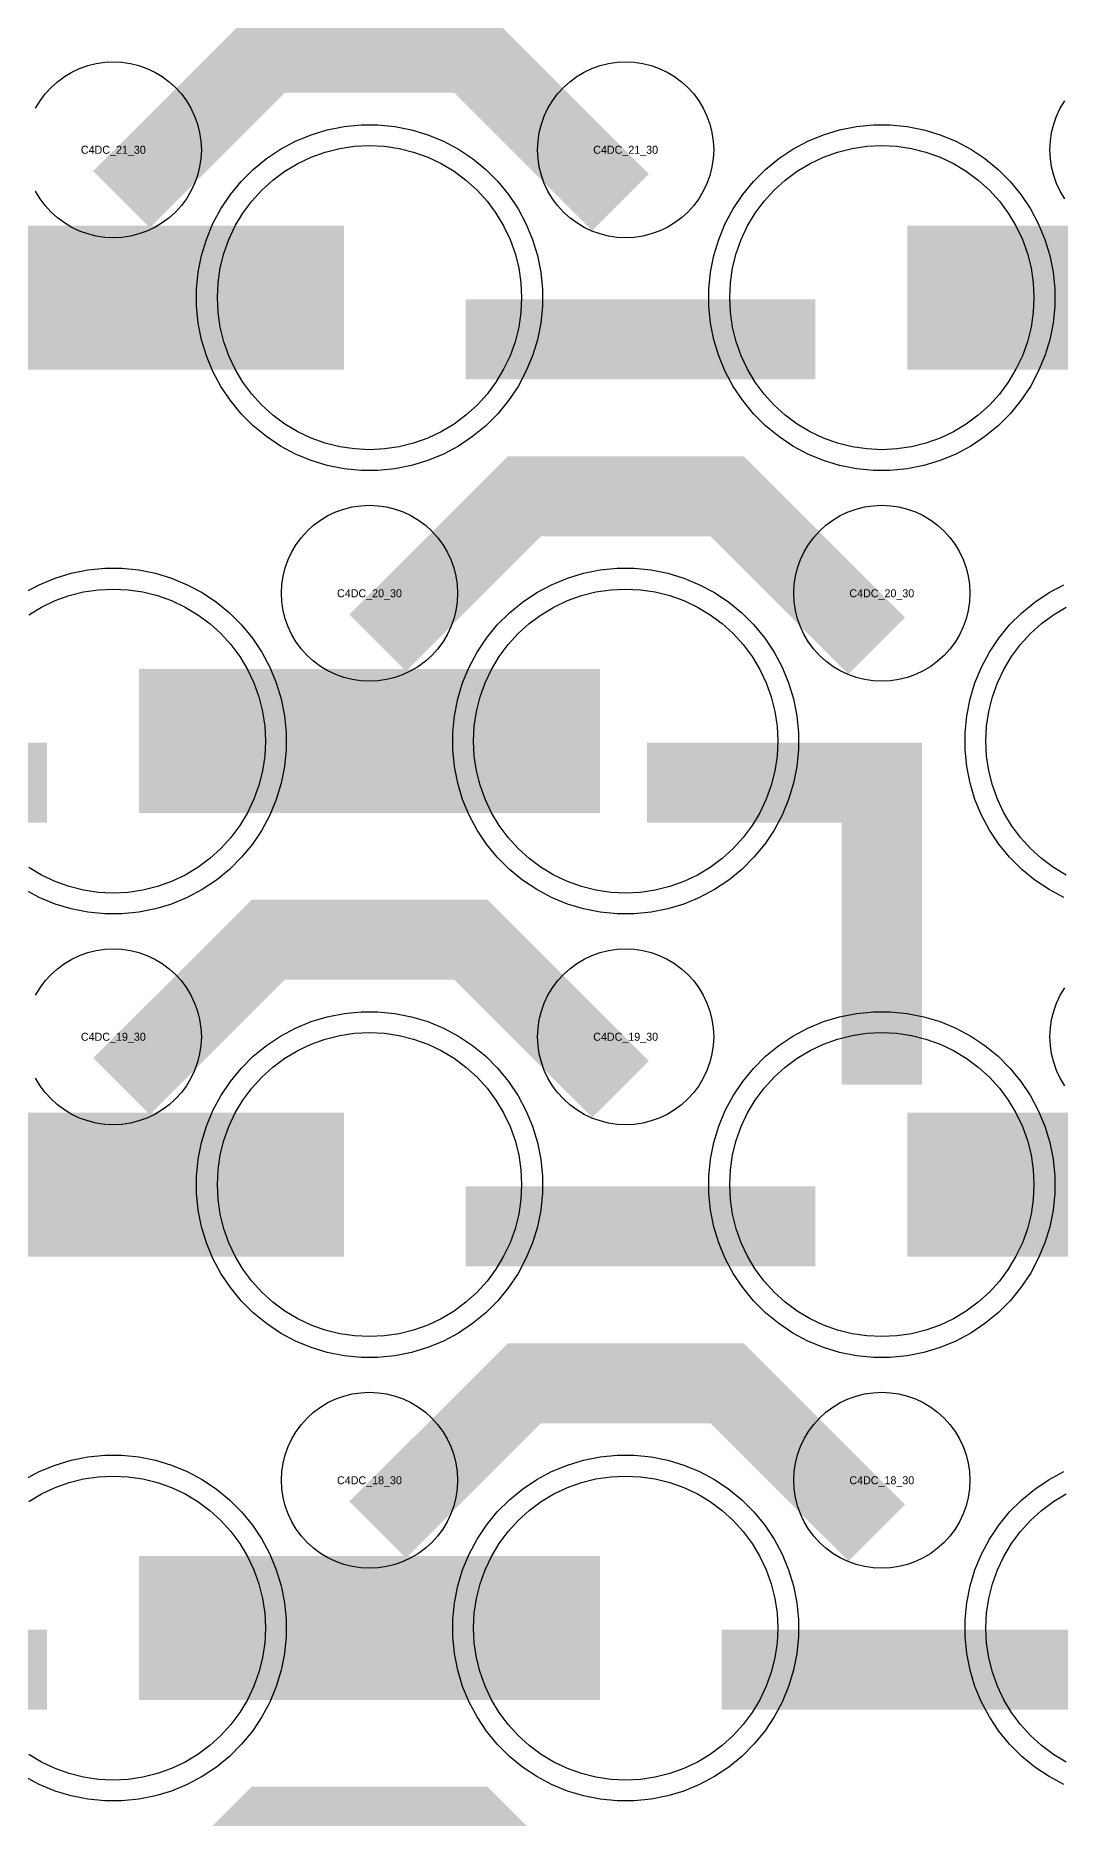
# Model space of a CAD drawing. Extents: x -11880 to 11880, y -14992 to 14992.
# Drawn here: x -2424 to -2104, y -12405 to -11848 of the extents above; entities that cross this region are included whole.
import ezdxf
from ezdxf.enums import TextEntityAlignment as Align

# ---------------------------------------------------------------- set-up
doc = ezdxf.new("R2010")
doc.units = 0
doc.header["$MEASUREMENT"] = 0
for name, color, linetype in [('GDS_775_DT_237', 138, 'CONTINUOUS'), ('RDL1_FS', 34, 'CONTINUOUS'), ('RDL_BS', 160, 'CONTINUOUS')]:
    doc.layers.add(name, color=color, linetype=linetype)

msp = doc.modelspace()

# ---------------------------------------------------------------- linework, layer by layer
at = {"layer": 'RDL1_FS'}
for points in [[(-2320, -11977.229), (-2324.657, -11977), (-2329.268, -11976.316), (-2333.791, -11975.184), (-2338.181, -11973.612), (-2342.395, -11971.62), (-2346.395, -11969.222), (-2350.14, -11966.444), (-2353.594, -11963.314), (-2356.724, -11959.86), (-2359.502, -11956.115), (-2361.9, -11952.115), (-2363.892, -11947.901), (-2365.464, -11943.511), (-2366.596, -11938.988), (-2367.28, -11934.377), (-2367.509, -11929.72), (-2367.28, -11925.063), (-2366.596, -11920.452), (-2365.464, -11915.929), (-2363.892, -11911.539), (-2361.9, -11907.325), (-2359.502, -11903.325), (-2356.724, -11899.58), (-2353.594, -11896.126), (-2350.14, -11892.996), (-2346.395, -11890.218), (-2342.395, -11887.82), (-2338.181, -11885.828), (-2333.791, -11884.256), (-2329.268, -11883.124), (-2324.657, -11882.44), (-2320, -11882.211), (-2315.343, -11882.44), (-2310.732, -11883.124), (-2306.209, -11884.256), (-2301.819, -11885.828), (-2297.605, -11887.82), (-2293.605, -11890.218), (-2289.86, -11892.996), (-2286.406, -11896.126), (-2283.276, -11899.58), (-2280.498, -11903.325), (-2278.1, -11907.325), (-2276.108, -11911.539), (-2274.536, -11915.929), (-2273.404, -11920.452), (-2272.72, -11925.063), (-2272.491, -11929.72), (-2272.72, -11934.377), (-2273.404, -11938.988), (-2274.536, -11943.511), (-2276.108, -11947.901), (-2278.1, -11952.115), (-2280.498, -11956.115), (-2283.276, -11959.86), (-2286.406, -11963.314), (-2289.86, -11966.444), (-2293.605, -11969.222), (-2297.605, -11971.62), (-2301.819, -11973.612), (-2306.209, -11975.184), (-2310.732, -11976.316), (-2315.343, -11977)], [(-2160, -11977.229), (-2164.657, -11977), (-2169.268, -11976.316), (-2173.791, -11975.184), (-2178.181, -11973.612), (-2182.395, -11971.62), (-2186.395, -11969.222), (-2190.14, -11966.444), (-2193.594, -11963.314), (-2196.724, -11959.86), (-2199.502, -11956.115), (-2201.9, -11952.115), (-2203.892, -11947.901), (-2205.464, -11943.511), (-2206.596, -11938.988), (-2207.28, -11934.377), (-2207.509, -11929.72), (-2207.28, -11925.063), (-2206.596, -11920.452), (-2205.464, -11915.929), (-2203.892, -11911.539), (-2201.9, -11907.325), (-2199.502, -11903.325), (-2196.724, -11899.58), (-2193.594, -11896.126), (-2190.14, -11892.996), (-2186.395, -11890.218), (-2182.395, -11887.82), (-2178.181, -11885.828), (-2173.791, -11884.256), (-2169.268, -11883.124), (-2164.657, -11882.44), (-2160, -11882.211), (-2155.343, -11882.44), (-2150.732, -11883.124), (-2146.209, -11884.256), (-2141.819, -11885.828), (-2137.605, -11887.82), (-2133.605, -11890.218), (-2129.86, -11892.996), (-2126.406, -11896.126), (-2123.276, -11899.58), (-2120.498, -11903.325), (-2118.1, -11907.325), (-2116.108, -11911.539), (-2114.536, -11915.929), (-2113.404, -11920.452), (-2112.72, -11925.063), (-2112.491, -11929.72), (-2112.72, -11934.377), (-2113.404, -11938.988), (-2114.536, -11943.511), (-2116.108, -11947.901), (-2118.1, -11952.115), (-2120.498, -11956.115), (-2123.276, -11959.86), (-2126.406, -11963.314), (-2129.86, -11966.444), (-2133.605, -11969.222), (-2137.605, -11971.62), (-2141.819, -11973.612), (-2146.209, -11975.184), (-2150.732, -11976.316), (-2155.343, -11977)], [(-2240, -12392.919), (-2244.657, -12392.69), (-2249.268, -12392.006), (-2253.791, -12390.874), (-2258.181, -12389.302), (-2262.395, -12387.31), (-2266.395, -12384.912), (-2270.14, -12382.134), (-2273.594, -12379.004), (-2276.724, -12375.55), (-2279.502, -12371.805), (-2281.9, -12367.805), (-2283.892, -12363.591), (-2285.464, -12359.201), (-2286.596, -12354.678), (-2287.28, -12350.067), (-2287.509, -12345.41), (-2287.28, -12340.753), (-2286.596, -12336.142), (-2285.464, -12331.619), (-2283.892, -12327.229), (-2281.9, -12323.015), (-2279.502, -12319.015), (-2276.724, -12315.27), (-2273.594, -12311.816), (-2270.14, -12308.686), (-2266.395, -12305.908), (-2262.395, -12303.51), (-2258.181, -12301.518), (-2253.791, -12299.946), (-2249.268, -12298.814), (-2244.657, -12298.13), (-2240, -12297.901), (-2235.343, -12298.13), (-2230.732, -12298.814), (-2226.209, -12299.946), (-2221.819, -12301.518), (-2217.605, -12303.51), (-2213.605, -12305.908), (-2209.86, -12308.686), (-2206.406, -12311.816), (-2203.276, -12315.27), (-2200.498, -12319.015), (-2198.1, -12323.015), (-2196.108, -12327.229), (-2194.536, -12331.619), (-2193.404, -12336.142), (-2192.72, -12340.753), (-2192.491, -12345.41), (-2192.72, -12350.067), (-2193.404, -12354.678), (-2194.536, -12359.201), (-2196.108, -12363.591), (-2198.1, -12367.805), (-2200.498, -12371.805), (-2203.276, -12375.55), (-2206.406, -12379.004), (-2209.86, -12382.134), (-2213.605, -12384.912), (-2217.605, -12387.31), (-2221.819, -12389.302), (-2226.209, -12390.874), (-2230.732, -12392.006), (-2235.343, -12392.69)]]:
    msp.add_lwpolyline(points, close=True, dxfattribs=at)
for points in [[(-2471.998, -11929.72, 45, 45, 0), (-2399.998, -11929.72, 45, 45, 0)], [(-2399.998, -11929.72, 45, 45, 0), (-2327.998, -11929.72, 45, 45, 0)], [(-2151.998, -11929.72, 45, 45, 0), (-2079.998, -11929.72, 45, 45, 0)], [(-2391.998, -12345.41, 45, 45, 0), (-2319.998, -12345.41, 45, 45, 0)], [(-2319.998, -12345.41, 45, 45, 0), (-2247.998, -12345.41, 45, 45, 0)]]:
    msp.add_lwpolyline(points, format="xyseb", dxfattribs=at)
at = {"layer": 'RDL1_FS', "color": 240, "true_color": 0xed1f24}
msp.add_lwpolyline([(-2426.395, -12028.783), (-2422.395, -12026.385), (-2418.181, -12024.393), (-2413.791, -12022.821), (-2409.268, -12021.689), (-2404.657, -12021.005), (-2400, -12020.776), (-2395.343, -12021.005), (-2390.732, -12021.689), (-2386.209, -12022.821), (-2381.819, -12024.393), (-2377.605, -12026.385), (-2373.605, -12028.783), (-2369.86, -12031.561), (-2366.406, -12034.691), (-2363.276, -12038.145), (-2360.498, -12041.89), (-2358.1, -12045.89), (-2356.108, -12050.104), (-2354.536, -12054.494), (-2353.404, -12059.017), (-2352.72, -12063.628), (-2352.491, -12068.285), (-2352.72, -12072.942), (-2353.404, -12077.553), (-2354.536, -12082.076), (-2356.108, -12086.466), (-2358.1, -12090.68), (-2360.498, -12094.68), (-2363.276, -12098.425), (-2366.406, -12101.879), (-2369.86, -12105.009), (-2373.605, -12107.787), (-2377.605, -12110.185), (-2381.819, -12112.177), (-2386.209, -12113.749), (-2390.732, -12114.881), (-2395.343, -12115.565), (-2400, -12115.794), (-2404.657, -12115.565), (-2409.268, -12114.881), (-2413.791, -12113.749), (-2418.181, -12112.177), (-2422.395, -12110.185), (-2426.395, -12107.787)], dxfattribs=at)
for points in [[(-2240, -12115.794), (-2244.657, -12115.565), (-2249.268, -12114.881), (-2253.791, -12113.749), (-2258.181, -12112.177), (-2262.395, -12110.185), (-2266.395, -12107.787), (-2270.14, -12105.009), (-2273.594, -12101.879), (-2276.724, -12098.425), (-2279.502, -12094.68), (-2281.9, -12090.68), (-2283.892, -12086.466), (-2285.464, -12082.076), (-2286.596, -12077.553), (-2287.28, -12072.942), (-2287.509, -12068.285), (-2287.28, -12063.628), (-2286.596, -12059.017), (-2285.464, -12054.494), (-2283.892, -12050.104), (-2281.9, -12045.89), (-2279.502, -12041.89), (-2276.724, -12038.145), (-2273.594, -12034.691), (-2270.14, -12031.561), (-2266.395, -12028.783), (-2262.395, -12026.385), (-2258.181, -12024.393), (-2253.791, -12022.821), (-2249.268, -12021.689), (-2244.657, -12021.005), (-2240, -12020.776), (-2235.343, -12021.005), (-2230.732, -12021.689), (-2226.209, -12022.821), (-2221.819, -12024.393), (-2217.605, -12026.385), (-2213.605, -12028.783), (-2209.86, -12031.561), (-2206.406, -12034.691), (-2203.276, -12038.145), (-2200.498, -12041.89), (-2198.1, -12045.89), (-2196.108, -12050.104), (-2194.536, -12054.494), (-2193.404, -12059.017), (-2192.72, -12063.628), (-2192.491, -12068.285), (-2192.72, -12072.942), (-2193.404, -12077.553), (-2194.536, -12082.076), (-2196.108, -12086.466), (-2198.1, -12090.68), (-2200.498, -12094.68), (-2203.276, -12098.425), (-2206.406, -12101.879), (-2209.86, -12105.009), (-2213.605, -12107.787), (-2217.605, -12110.185), (-2221.819, -12112.177), (-2226.209, -12113.749), (-2230.732, -12114.881), (-2235.343, -12115.565)], [(-2320, -12254.354), (-2324.657, -12254.125), (-2329.268, -12253.441), (-2333.791, -12252.309), (-2338.181, -12250.737), (-2342.395, -12248.745), (-2346.395, -12246.347), (-2350.14, -12243.569), (-2353.594, -12240.439), (-2356.724, -12236.985), (-2359.502, -12233.24), (-2361.9, -12229.24), (-2363.892, -12225.026), (-2365.464, -12220.636), (-2366.596, -12216.113), (-2367.28, -12211.502), (-2367.509, -12206.845), (-2367.28, -12202.188), (-2366.596, -12197.577), (-2365.464, -12193.054), (-2363.892, -12188.664), (-2361.9, -12184.45), (-2359.502, -12180.45), (-2356.724, -12176.705), (-2353.594, -12173.251), (-2350.14, -12170.121), (-2346.395, -12167.343), (-2342.395, -12164.945), (-2338.181, -12162.953), (-2333.791, -12161.381), (-2329.268, -12160.249), (-2324.657, -12159.565), (-2320, -12159.336), (-2315.343, -12159.565), (-2310.732, -12160.249), (-2306.209, -12161.381), (-2301.819, -12162.953), (-2297.605, -12164.945), (-2293.605, -12167.343), (-2289.86, -12170.121), (-2286.406, -12173.251), (-2283.276, -12176.705), (-2280.498, -12180.45), (-2278.1, -12184.45), (-2276.108, -12188.664), (-2274.536, -12193.054), (-2273.404, -12197.577), (-2272.72, -12202.188), (-2272.491, -12206.845), (-2272.72, -12211.502), (-2273.404, -12216.113), (-2274.536, -12220.636), (-2276.108, -12225.026), (-2278.1, -12229.24), (-2280.498, -12233.24), (-2283.276, -12236.985), (-2286.406, -12240.439), (-2289.86, -12243.569), (-2293.605, -12246.347), (-2297.605, -12248.745), (-2301.819, -12250.737), (-2306.209, -12252.309), (-2310.732, -12253.441), (-2315.343, -12254.125)], [(-2160, -12254.354), (-2164.657, -12254.125), (-2169.268, -12253.441), (-2173.791, -12252.309), (-2178.181, -12250.737), (-2182.395, -12248.745), (-2186.395, -12246.347), (-2190.14, -12243.569), (-2193.594, -12240.439), (-2196.724, -12236.985), (-2199.502, -12233.24), (-2201.9, -12229.24), (-2203.892, -12225.026), (-2205.464, -12220.636), (-2206.596, -12216.113), (-2207.28, -12211.502), (-2207.509, -12206.845), (-2207.28, -12202.188), (-2206.596, -12197.577), (-2205.464, -12193.054), (-2203.892, -12188.664), (-2201.9, -12184.45), (-2199.502, -12180.45), (-2196.724, -12176.705), (-2193.594, -12173.251), (-2190.14, -12170.121), (-2186.395, -12167.343), (-2182.395, -12164.945), (-2178.181, -12162.953), (-2173.791, -12161.381), (-2169.268, -12160.249), (-2164.657, -12159.565), (-2160, -12159.336), (-2155.343, -12159.565), (-2150.732, -12160.249), (-2146.209, -12161.381), (-2141.819, -12162.953), (-2137.605, -12164.945), (-2133.605, -12167.343), (-2129.86, -12170.121), (-2126.406, -12173.251), (-2123.276, -12176.705), (-2120.498, -12180.45), (-2118.1, -12184.45), (-2116.108, -12188.664), (-2114.536, -12193.054), (-2113.404, -12197.577), (-2112.72, -12202.188), (-2112.491, -12206.845), (-2112.72, -12211.502), (-2113.404, -12216.113), (-2114.536, -12220.636), (-2116.108, -12225.026), (-2118.1, -12229.24), (-2120.498, -12233.24), (-2123.276, -12236.985), (-2126.406, -12240.439), (-2129.86, -12243.569), (-2133.605, -12246.347), (-2137.605, -12248.745), (-2141.819, -12250.737), (-2146.209, -12252.309), (-2150.732, -12253.441), (-2155.343, -12254.125)]]:
    msp.add_lwpolyline(points, close=True, dxfattribs=at)
at = {"layer": 'RDL1_FS'}
for points in [[(-2102.395, -12110.185), (-2106.395, -12107.787), (-2110.14, -12105.009), (-2113.594, -12101.879), (-2116.724, -12098.425), (-2119.502, -12094.68), (-2121.9, -12090.68), (-2123.892, -12086.466), (-2125.464, -12082.076), (-2126.596, -12077.553), (-2127.28, -12072.942), (-2127.509, -12068.285), (-2127.28, -12063.628), (-2126.596, -12059.017), (-2125.464, -12054.494), (-2123.892, -12050.104), (-2121.9, -12045.89), (-2119.502, -12041.89), (-2116.724, -12038.145), (-2113.594, -12034.691), (-2110.14, -12031.561), (-2106.395, -12028.783), (-2102.395, -12026.385)], [(-2426.395, -12305.908), (-2422.395, -12303.51), (-2418.181, -12301.518), (-2413.791, -12299.946), (-2409.268, -12298.814), (-2404.657, -12298.13), (-2400, -12297.901), (-2395.343, -12298.13), (-2390.732, -12298.814), (-2386.209, -12299.946), (-2381.819, -12301.518), (-2377.605, -12303.51), (-2373.605, -12305.908), (-2369.86, -12308.686), (-2366.406, -12311.816), (-2363.276, -12315.27), (-2360.498, -12319.015), (-2358.1, -12323.015), (-2356.108, -12327.229), (-2354.536, -12331.619), (-2353.404, -12336.142), (-2352.72, -12340.753), (-2352.491, -12345.41), (-2352.72, -12350.067), (-2353.404, -12354.678), (-2354.536, -12359.201), (-2356.108, -12363.591), (-2358.1, -12367.805), (-2360.498, -12371.805), (-2363.276, -12375.55), (-2366.406, -12379.004), (-2369.86, -12382.134), (-2373.605, -12384.912), (-2377.605, -12387.31), (-2381.819, -12389.302), (-2386.209, -12390.874), (-2390.732, -12392.006), (-2395.343, -12392.69), (-2400, -12392.919), (-2404.657, -12392.69), (-2409.268, -12392.006), (-2413.791, -12390.874), (-2418.181, -12389.302), (-2422.395, -12387.31), (-2426.395, -12384.912)], [(-2102.395, -12387.31), (-2106.395, -12384.912), (-2110.14, -12382.134), (-2113.594, -12379.004), (-2116.724, -12375.55), (-2119.502, -12371.805), (-2121.9, -12367.805), (-2123.892, -12363.591), (-2125.464, -12359.201), (-2126.596, -12354.678), (-2127.28, -12350.067), (-2127.509, -12345.41), (-2127.28, -12340.753), (-2126.596, -12336.142), (-2125.464, -12331.619), (-2123.892, -12327.229), (-2121.9, -12323.015), (-2119.502, -12319.015), (-2116.724, -12315.27), (-2113.594, -12311.816), (-2110.14, -12308.686), (-2106.395, -12305.908), (-2102.395, -12303.51)]]:
    msp.add_lwpolyline(points, dxfattribs=at)
at = {"layer": 'RDL1_FS', "color": 240, "true_color": 0xed1f24}
for points in [[(-2391.998, -12068.285, 45, 45, 0), (-2319.998, -12068.285, 45, 45, 0)], [(-2319.998, -12068.285, 45, 45, 0), (-2247.998, -12068.285, 45, 45, 0)], [(-2471.998, -12206.845, 45, 45, 0), (-2399.998, -12206.845, 45, 45, 0)], [(-2399.998, -12206.845, 45, 45, 0), (-2327.998, -12206.845, 45, 45, 0)], [(-2151.998, -12206.845, 45, 45, 0), (-2079.998, -12206.845, 45, 45, 0)]]:
    msp.add_lwpolyline(points, format="xyseb", dxfattribs=at)
at = {"layer": 'RDL_BS'}
for points in [[(-2397.438, -11899.034, 25, 25, 0), (-2351.623, -11853.219, 25, 25, 0), (-2318.07, -11853.219, 25, 25, 0)], [(-2241.599, -11899.933, 25, 25, 0), (-2288.313, -11853.219, 25, 25, 0), (-2318.071, -11853.219, 25, 25, 0)], [(-2289.984, -11942.733, 25, 25, 0), (-2180.719, -11942.733, 25, 25, 0)], [(-2317.438, -12037.599, 25, 25, 0), (-2271.623, -11991.784, 25, 25, 0), (-2238.07, -11991.784, 25, 25, 0)], [(-2161.599, -12038.498, 25, 25, 0), (-2208.313, -11991.784, 25, 25, 0), (-2238.071, -11991.784, 25, 25, 0)], [(-2160, -12099.267, 25, 25, 0), (-2160, -12144.887, 25, 25, 0)], [(-2397.438, -12176.159, 25, 25, 0), (-2351.623, -12130.344, 25, 25, 0), (-2318.07, -12130.344, 25, 25, 0)], [(-2241.599, -12177.058, 25, 25, 0), (-2288.313, -12130.344, 25, 25, 0), (-2318.071, -12130.344, 25, 25, 0)], [(-2317.438, -12314.724, 25, 25, 0), (-2271.623, -12268.909, 25, 25, 0), (-2238.07, -12268.909, 25, 25, 0)], [(-2161.599, -12315.623, 25, 25, 0), (-2208.313, -12268.909, 25, 25, 0), (-2238.071, -12268.909, 25, 25, 0)], [(-2529.984, -12358.423, 25, 25, 0), (-2420.719, -12358.423, 25, 25, 0)], [(-2209.984, -12358.423, 25, 25, 0), (-2100.719, -12358.423, 25, 25, 0)], [(-2397.438, -12453.289, 25, 25, 0), (-2351.623, -12407.474, 25, 25, 0), (-2318.07, -12407.474, 25, 25, 0)], [(-2241.599, -12454.188, 25, 25, 0), (-2288.313, -12407.474, 25, 25, 0), (-2318.071, -12407.474, 25, 25, 0)]]:
    msp.add_lwpolyline(points, format="xyseb", dxfattribs=at)
for points in [[(-2424.25, -11870.576), (-2422.857, -11868.252), (-2421.254, -11866.089), (-2419.442, -11864.09), (-2417.443, -11862.278), (-2415.28, -11860.675), (-2412.956, -11859.282), (-2410.519, -11858.13), (-2407.984, -11857.223), (-2405.365, -11856.566), (-2402.693, -11856.17), (-2400, -11856.038), (-2397.307, -11856.17), (-2394.635, -11856.566), (-2392.016, -11857.223), (-2389.481, -11858.13), (-2387.044, -11859.282), (-2384.72, -11860.675), (-2382.557, -11862.278), (-2380.558, -11864.09), (-2378.746, -11866.089), (-2377.143, -11868.252), (-2375.75, -11870.576), (-2374.598, -11873.013), (-2373.691, -11875.548), (-2373.034, -11878.167), (-2372.638, -11880.839), (-2372.506, -11883.532), (-2372.638, -11886.225), (-2373.034, -11888.897), (-2373.691, -11891.516), (-2374.598, -11894.051), (-2375.75, -11896.488), (-2377.143, -11898.812), (-2378.746, -11900.975), (-2380.558, -11902.974), (-2382.557, -11904.786), (-2384.72, -11906.389), (-2387.044, -11907.782), (-2389.481, -11908.934), (-2392.016, -11909.841), (-2394.635, -11910.498), (-2397.307, -11910.894), (-2400, -11911.026), (-2402.693, -11910.894), (-2405.365, -11910.498), (-2407.984, -11909.841), (-2410.519, -11908.934), (-2412.956, -11907.782), (-2415.28, -11906.389), (-2417.443, -11904.786), (-2419.442, -11902.974), (-2421.254, -11900.975), (-2422.857, -11898.812), (-2424.25, -11896.488)], [(-2102.857, -11898.812), (-2104.25, -11896.488), (-2105.402, -11894.051), (-2106.309, -11891.516), (-2106.966, -11888.897), (-2107.362, -11886.225), (-2107.494, -11883.532), (-2107.362, -11880.839), (-2106.966, -11878.167), (-2106.309, -11875.548), (-2105.402, -11873.013), (-2104.25, -11870.576), (-2102.857, -11868.252)], [(-2103.115, -12117.16), (-2107.777, -12114.668), (-2112.191, -12111.721), (-2116.292, -12108.359), (-2120.074, -12104.577), (-2123.436, -12100.476), (-2126.383, -12096.062), (-2128.875, -12091.4), (-2130.906, -12086.49), (-2132.437, -12081.45), (-2133.483, -12076.223), (-2134, -12070.929), (-2134, -12065.641), (-2133.483, -12060.347), (-2132.437, -12055.12), (-2130.906, -12050.08), (-2128.875, -12045.17), (-2126.383, -12040.508), (-2123.436, -12036.094), (-2120.074, -12031.993), (-2116.292, -12028.211), (-2112.191, -12024.849), (-2107.777, -12021.902), (-2103.115, -12019.41)], [(-2424.25, -12147.701), (-2422.857, -12145.377), (-2421.254, -12143.214), (-2419.442, -12141.215), (-2417.443, -12139.403), (-2415.28, -12137.8), (-2412.956, -12136.407), (-2410.519, -12135.255), (-2407.984, -12134.348), (-2405.365, -12133.691), (-2402.693, -12133.295), (-2400, -12133.163), (-2397.307, -12133.295), (-2394.635, -12133.691), (-2392.016, -12134.348), (-2389.481, -12135.255), (-2387.044, -12136.407), (-2384.72, -12137.8), (-2382.557, -12139.403), (-2380.558, -12141.215), (-2378.746, -12143.214), (-2377.143, -12145.377), (-2375.75, -12147.701), (-2374.598, -12150.138), (-2373.691, -12152.673), (-2373.034, -12155.292), (-2372.638, -12157.964), (-2372.506, -12160.657), (-2372.638, -12163.35), (-2373.034, -12166.022), (-2373.691, -12168.641), (-2374.598, -12171.176), (-2375.75, -12173.613), (-2377.143, -12175.937), (-2378.746, -12178.1), (-2380.558, -12180.099), (-2382.557, -12181.911), (-2384.72, -12183.514), (-2387.044, -12184.907), (-2389.481, -12186.059), (-2392.016, -12186.966), (-2394.635, -12187.623), (-2397.307, -12188.019), (-2400, -12188.151), (-2402.693, -12188.019), (-2405.365, -12187.623), (-2407.984, -12186.966), (-2410.519, -12186.059), (-2412.956, -12184.907), (-2415.28, -12183.514), (-2417.443, -12181.911), (-2419.442, -12180.099), (-2421.254, -12178.1), (-2422.857, -12175.937), (-2424.25, -12173.613)], [(-2102.857, -12175.937), (-2104.25, -12173.613), (-2105.402, -12171.176), (-2106.309, -12168.641), (-2106.966, -12166.022), (-2107.362, -12163.35), (-2107.494, -12160.657), (-2107.362, -12157.964), (-2106.966, -12155.292), (-2106.309, -12152.673), (-2105.402, -12150.138), (-2104.25, -12147.701), (-2102.857, -12145.377)], [(-2427.777, -12299.027), (-2423.115, -12296.535), (-2418.205, -12294.504), (-2413.165, -12292.973), (-2407.938, -12291.927), (-2402.644, -12291.41), (-2397.356, -12291.41), (-2392.062, -12291.927), (-2386.835, -12292.973), (-2381.795, -12294.504), (-2376.885, -12296.535), (-2372.223, -12299.027), (-2367.809, -12301.974), (-2363.708, -12305.336), (-2359.926, -12309.118), (-2356.564, -12313.219), (-2353.617, -12317.633), (-2351.125, -12322.295), (-2349.094, -12327.205), (-2347.563, -12332.245), (-2346.517, -12337.472), (-2346, -12342.766), (-2346, -12348.054), (-2346.517, -12353.348), (-2347.563, -12358.575), (-2349.094, -12363.615), (-2351.125, -12368.525), (-2353.617, -12373.187), (-2356.564, -12377.601), (-2359.926, -12381.702), (-2363.708, -12385.484), (-2367.809, -12388.846), (-2372.223, -12391.793), (-2376.885, -12394.285), (-2381.795, -12396.316), (-2386.835, -12397.847), (-2392.062, -12398.893), (-2397.356, -12399.41), (-2402.644, -12399.41), (-2407.938, -12398.893), (-2413.165, -12397.847), (-2418.205, -12396.316), (-2423.115, -12394.285), (-2427.777, -12391.793)], [(-2103.115, -12394.285), (-2107.777, -12391.793), (-2112.191, -12388.846), (-2116.292, -12385.484), (-2120.074, -12381.702), (-2123.436, -12377.601), (-2126.383, -12373.187), (-2128.875, -12368.525), (-2130.906, -12363.615), (-2132.437, -12358.575), (-2133.483, -12353.348), (-2134, -12348.054), (-2134, -12342.766), (-2133.483, -12337.472), (-2132.437, -12332.245), (-2130.906, -12327.205), (-2128.875, -12322.295), (-2126.383, -12317.633), (-2123.436, -12313.219), (-2120.074, -12309.118), (-2116.292, -12305.336), (-2112.191, -12301.974), (-2107.777, -12299.027), (-2103.115, -12296.535)]]:
    msp.add_lwpolyline(points, dxfattribs=at)
for points in [[(-2240, -11911.026), (-2242.693, -11910.894), (-2245.365, -11910.498), (-2247.984, -11909.841), (-2250.519, -11908.934), (-2252.956, -11907.782), (-2255.28, -11906.389), (-2257.443, -11904.786), (-2259.442, -11902.974), (-2261.254, -11900.975), (-2262.857, -11898.812), (-2264.25, -11896.488), (-2265.402, -11894.051), (-2266.309, -11891.516), (-2266.966, -11888.897), (-2267.362, -11886.225), (-2267.494, -11883.532), (-2267.362, -11880.839), (-2266.966, -11878.167), (-2266.309, -11875.548), (-2265.402, -11873.013), (-2264.25, -11870.576), (-2262.857, -11868.252), (-2261.254, -11866.089), (-2259.442, -11864.09), (-2257.443, -11862.278), (-2255.28, -11860.675), (-2252.956, -11859.282), (-2250.519, -11858.13), (-2247.984, -11857.223), (-2245.365, -11856.566), (-2242.693, -11856.17), (-2240, -11856.038), (-2237.307, -11856.17), (-2234.635, -11856.566), (-2232.016, -11857.223), (-2229.481, -11858.13), (-2227.044, -11859.282), (-2224.72, -11860.675), (-2222.557, -11862.278), (-2220.558, -11864.09), (-2218.746, -11866.089), (-2217.143, -11868.252), (-2215.75, -11870.576), (-2214.598, -11873.013), (-2213.691, -11875.548), (-2213.034, -11878.167), (-2212.638, -11880.839), (-2212.506, -11883.532), (-2212.638, -11886.225), (-2213.034, -11888.897), (-2213.691, -11891.516), (-2214.598, -11894.051), (-2215.75, -11896.488), (-2217.143, -11898.812), (-2218.746, -11900.975), (-2220.558, -11902.974), (-2222.557, -11904.786), (-2224.72, -11906.389), (-2227.044, -11907.782), (-2229.481, -11908.934), (-2232.016, -11909.841), (-2234.635, -11910.498), (-2237.307, -11910.894)], [(-2322.644, -11983.72), (-2327.938, -11983.203), (-2333.165, -11982.157), (-2338.205, -11980.626), (-2343.115, -11978.595), (-2347.777, -11976.103), (-2352.191, -11973.156), (-2356.292, -11969.794), (-2360.074, -11966.012), (-2363.436, -11961.911), (-2366.383, -11957.497), (-2368.875, -11952.835), (-2370.906, -11947.925), (-2372.437, -11942.885), (-2373.483, -11937.658), (-2374, -11932.364), (-2374, -11927.076), (-2373.483, -11921.782), (-2372.437, -11916.555), (-2370.906, -11911.515), (-2368.875, -11906.605), (-2366.383, -11901.943), (-2363.436, -11897.529), (-2360.074, -11893.428), (-2356.292, -11889.646), (-2352.191, -11886.284), (-2347.777, -11883.337), (-2343.115, -11880.845), (-2338.205, -11878.814), (-2333.165, -11877.283), (-2327.938, -11876.237), (-2322.644, -11875.72), (-2317.356, -11875.72), (-2312.062, -11876.237), (-2306.835, -11877.283), (-2301.795, -11878.814), (-2296.885, -11880.845), (-2292.223, -11883.337), (-2287.809, -11886.284), (-2283.708, -11889.646), (-2279.926, -11893.428), (-2276.564, -11897.529), (-2273.617, -11901.943), (-2271.125, -11906.605), (-2269.094, -11911.515), (-2267.563, -11916.555), (-2266.517, -11921.782), (-2266, -11927.076), (-2266, -11932.364), (-2266.517, -11937.658), (-2267.563, -11942.885), (-2269.094, -11947.925), (-2271.125, -11952.835), (-2273.617, -11957.497), (-2276.564, -11961.911), (-2279.926, -11966.012), (-2283.708, -11969.794), (-2287.809, -11973.156), (-2292.223, -11976.103), (-2296.885, -11978.595), (-2301.795, -11980.626), (-2306.835, -11982.157), (-2312.062, -11983.203), (-2317.356, -11983.72)], [(-2162.644, -11983.72), (-2167.938, -11983.203), (-2173.165, -11982.157), (-2178.205, -11980.626), (-2183.115, -11978.595), (-2187.777, -11976.103), (-2192.191, -11973.156), (-2196.292, -11969.794), (-2200.074, -11966.012), (-2203.436, -11961.911), (-2206.383, -11957.497), (-2208.875, -11952.835), (-2210.906, -11947.925), (-2212.437, -11942.885), (-2213.483, -11937.658), (-2214, -11932.364), (-2214, -11927.076), (-2213.483, -11921.782), (-2212.437, -11916.555), (-2210.906, -11911.515), (-2208.875, -11906.605), (-2206.383, -11901.943), (-2203.436, -11897.529), (-2200.074, -11893.428), (-2196.292, -11889.646), (-2192.191, -11886.284), (-2187.777, -11883.337), (-2183.115, -11880.845), (-2178.205, -11878.814), (-2173.165, -11877.283), (-2167.938, -11876.237), (-2162.644, -11875.72), (-2157.356, -11875.72), (-2152.062, -11876.237), (-2146.835, -11877.283), (-2141.795, -11878.814), (-2136.885, -11880.845), (-2132.223, -11883.337), (-2127.809, -11886.284), (-2123.708, -11889.646), (-2119.926, -11893.428), (-2116.564, -11897.529), (-2113.617, -11901.943), (-2111.125, -11906.605), (-2109.094, -11911.515), (-2107.563, -11916.555), (-2106.517, -11921.782), (-2106, -11927.076), (-2106, -11932.364), (-2106.517, -11937.658), (-2107.563, -11942.885), (-2109.094, -11947.925), (-2111.125, -11952.835), (-2113.617, -11957.497), (-2116.564, -11961.911), (-2119.926, -11966.012), (-2123.708, -11969.794), (-2127.809, -11973.156), (-2132.223, -11976.103), (-2136.885, -11978.595), (-2141.795, -11980.626), (-2146.835, -11982.157), (-2152.062, -11983.203), (-2157.356, -11983.72)], [(-2320, -12049.591), (-2322.693, -12049.459), (-2325.365, -12049.063), (-2327.984, -12048.406), (-2330.519, -12047.499), (-2332.956, -12046.347), (-2335.28, -12044.954), (-2337.443, -12043.351), (-2339.442, -12041.539), (-2341.254, -12039.54), (-2342.857, -12037.377), (-2344.25, -12035.053), (-2345.402, -12032.616), (-2346.309, -12030.081), (-2346.966, -12027.462), (-2347.362, -12024.79), (-2347.494, -12022.097), (-2347.362, -12019.404), (-2346.966, -12016.732), (-2346.309, -12014.113), (-2345.402, -12011.578), (-2344.25, -12009.141), (-2342.857, -12006.817), (-2341.254, -12004.654), (-2339.442, -12002.655), (-2337.443, -12000.843), (-2335.28, -11999.24), (-2332.956, -11997.847), (-2330.519, -11996.695), (-2327.984, -11995.788), (-2325.365, -11995.131), (-2322.693, -11994.735), (-2320, -11994.603), (-2317.307, -11994.735), (-2314.635, -11995.131), (-2312.016, -11995.788), (-2309.481, -11996.695), (-2307.044, -11997.847), (-2304.72, -11999.24), (-2302.557, -12000.843), (-2300.558, -12002.655), (-2298.746, -12004.654), (-2297.143, -12006.817), (-2295.75, -12009.141), (-2294.598, -12011.578), (-2293.691, -12014.113), (-2293.034, -12016.732), (-2292.638, -12019.404), (-2292.506, -12022.097), (-2292.638, -12024.79), (-2293.034, -12027.462), (-2293.691, -12030.081), (-2294.598, -12032.616), (-2295.75, -12035.053), (-2297.143, -12037.377), (-2298.746, -12039.54), (-2300.558, -12041.539), (-2302.557, -12043.351), (-2304.72, -12044.954), (-2307.044, -12046.347), (-2309.481, -12047.499), (-2312.016, -12048.406), (-2314.635, -12049.063), (-2317.307, -12049.459)], [(-2160, -12049.591), (-2162.693, -12049.459), (-2165.365, -12049.063), (-2167.984, -12048.406), (-2170.519, -12047.499), (-2172.956, -12046.347), (-2175.28, -12044.954), (-2177.443, -12043.351), (-2179.442, -12041.539), (-2181.254, -12039.54), (-2182.857, -12037.377), (-2184.25, -12035.053), (-2185.402, -12032.616), (-2186.309, -12030.081), (-2186.966, -12027.462), (-2187.362, -12024.79), (-2187.494, -12022.097), (-2187.362, -12019.404), (-2186.966, -12016.732), (-2186.309, -12014.113), (-2185.402, -12011.578), (-2184.25, -12009.141), (-2182.857, -12006.817), (-2181.254, -12004.654), (-2179.442, -12002.655), (-2177.443, -12000.843), (-2175.28, -11999.24), (-2172.956, -11997.847), (-2170.519, -11996.695), (-2167.984, -11995.788), (-2165.365, -11995.131), (-2162.693, -11994.735), (-2160, -11994.603), (-2157.307, -11994.735), (-2154.635, -11995.131), (-2152.016, -11995.788), (-2149.481, -11996.695), (-2147.044, -11997.847), (-2144.72, -11999.24), (-2142.557, -12000.843), (-2140.558, -12002.655), (-2138.746, -12004.654), (-2137.143, -12006.817), (-2135.75, -12009.141), (-2134.598, -12011.578), (-2133.691, -12014.113), (-2133.034, -12016.732), (-2132.638, -12019.404), (-2132.506, -12022.097), (-2132.638, -12024.79), (-2133.034, -12027.462), (-2133.691, -12030.081), (-2134.598, -12032.616), (-2135.75, -12035.053), (-2137.143, -12037.377), (-2138.746, -12039.54), (-2140.558, -12041.539), (-2142.557, -12043.351), (-2144.72, -12044.954), (-2147.044, -12046.347), (-2149.481, -12047.499), (-2152.016, -12048.406), (-2154.635, -12049.063), (-2157.307, -12049.459)], [(-2240, -12188.151), (-2242.693, -12188.019), (-2245.365, -12187.623), (-2247.984, -12186.966), (-2250.519, -12186.059), (-2252.956, -12184.907), (-2255.28, -12183.514), (-2257.443, -12181.911), (-2259.442, -12180.099), (-2261.254, -12178.1), (-2262.857, -12175.937), (-2264.25, -12173.613), (-2265.402, -12171.176), (-2266.309, -12168.641), (-2266.966, -12166.022), (-2267.362, -12163.35), (-2267.494, -12160.657), (-2267.362, -12157.964), (-2266.966, -12155.292), (-2266.309, -12152.673), (-2265.402, -12150.138), (-2264.25, -12147.701), (-2262.857, -12145.377), (-2261.254, -12143.214), (-2259.442, -12141.215), (-2257.443, -12139.403), (-2255.28, -12137.8), (-2252.956, -12136.407), (-2250.519, -12135.255), (-2247.984, -12134.348), (-2245.365, -12133.691), (-2242.693, -12133.295), (-2240, -12133.163), (-2237.307, -12133.295), (-2234.635, -12133.691), (-2232.016, -12134.348), (-2229.481, -12135.255), (-2227.044, -12136.407), (-2224.72, -12137.8), (-2222.557, -12139.403), (-2220.558, -12141.215), (-2218.746, -12143.214), (-2217.143, -12145.377), (-2215.75, -12147.701), (-2214.598, -12150.138), (-2213.691, -12152.673), (-2213.034, -12155.292), (-2212.638, -12157.964), (-2212.506, -12160.657), (-2212.638, -12163.35), (-2213.034, -12166.022), (-2213.691, -12168.641), (-2214.598, -12171.176), (-2215.75, -12173.613), (-2217.143, -12175.937), (-2218.746, -12178.1), (-2220.558, -12180.099), (-2222.557, -12181.911), (-2224.72, -12183.514), (-2227.044, -12184.907), (-2229.481, -12186.059), (-2232.016, -12186.966), (-2234.635, -12187.623), (-2237.307, -12188.019)], [(-2320, -12326.716), (-2322.693, -12326.584), (-2325.365, -12326.188), (-2327.984, -12325.531), (-2330.519, -12324.624), (-2332.956, -12323.472), (-2335.28, -12322.079), (-2337.443, -12320.476), (-2339.442, -12318.664), (-2341.254, -12316.665), (-2342.857, -12314.502), (-2344.25, -12312.178), (-2345.402, -12309.741), (-2346.309, -12307.206), (-2346.966, -12304.587), (-2347.362, -12301.915), (-2347.494, -12299.222), (-2347.362, -12296.529), (-2346.966, -12293.857), (-2346.309, -12291.238), (-2345.402, -12288.703), (-2344.25, -12286.266), (-2342.857, -12283.942), (-2341.254, -12281.779), (-2339.442, -12279.78), (-2337.443, -12277.968), (-2335.28, -12276.365), (-2332.956, -12274.972), (-2330.519, -12273.82), (-2327.984, -12272.913), (-2325.365, -12272.256), (-2322.693, -12271.86), (-2320, -12271.728), (-2317.307, -12271.86), (-2314.635, -12272.256), (-2312.016, -12272.913), (-2309.481, -12273.82), (-2307.044, -12274.972), (-2304.72, -12276.365), (-2302.557, -12277.968), (-2300.558, -12279.78), (-2298.746, -12281.779), (-2297.143, -12283.942), (-2295.75, -12286.266), (-2294.598, -12288.703), (-2293.691, -12291.238), (-2293.034, -12293.857), (-2292.638, -12296.529), (-2292.506, -12299.222), (-2292.638, -12301.915), (-2293.034, -12304.587), (-2293.691, -12307.206), (-2294.598, -12309.741), (-2295.75, -12312.178), (-2297.143, -12314.502), (-2298.746, -12316.665), (-2300.558, -12318.664), (-2302.557, -12320.476), (-2304.72, -12322.079), (-2307.044, -12323.472), (-2309.481, -12324.624), (-2312.016, -12325.531), (-2314.635, -12326.188), (-2317.307, -12326.584)], [(-2160, -12326.716), (-2162.693, -12326.584), (-2165.365, -12326.188), (-2167.984, -12325.531), (-2170.519, -12324.624), (-2172.956, -12323.472), (-2175.28, -12322.079), (-2177.443, -12320.476), (-2179.442, -12318.664), (-2181.254, -12316.665), (-2182.857, -12314.502), (-2184.25, -12312.178), (-2185.402, -12309.741), (-2186.309, -12307.206), (-2186.966, -12304.587), (-2187.362, -12301.915), (-2187.494, -12299.222), (-2187.362, -12296.529), (-2186.966, -12293.857), (-2186.309, -12291.238), (-2185.402, -12288.703), (-2184.25, -12286.266), (-2182.857, -12283.942), (-2181.254, -12281.779), (-2179.442, -12279.78), (-2177.443, -12277.968), (-2175.28, -12276.365), (-2172.956, -12274.972), (-2170.519, -12273.82), (-2167.984, -12272.913), (-2165.365, -12272.256), (-2162.693, -12271.86), (-2160, -12271.728), (-2157.307, -12271.86), (-2154.635, -12272.256), (-2152.016, -12272.913), (-2149.481, -12273.82), (-2147.044, -12274.972), (-2144.72, -12276.365), (-2142.557, -12277.968), (-2140.558, -12279.78), (-2138.746, -12281.779), (-2137.143, -12283.942), (-2135.75, -12286.266), (-2134.598, -12288.703), (-2133.691, -12291.238), (-2133.034, -12293.857), (-2132.638, -12296.529), (-2132.506, -12299.222), (-2132.638, -12301.915), (-2133.034, -12304.587), (-2133.691, -12307.206), (-2134.598, -12309.741), (-2135.75, -12312.178), (-2137.143, -12314.502), (-2138.746, -12316.665), (-2140.558, -12318.664), (-2142.557, -12320.476), (-2144.72, -12322.079), (-2147.044, -12323.472), (-2149.481, -12324.624), (-2152.016, -12325.531), (-2154.635, -12326.188), (-2157.307, -12326.584)], [(-2242.644, -12399.41), (-2247.938, -12398.893), (-2253.165, -12397.847), (-2258.205, -12396.316), (-2263.115, -12394.285), (-2267.777, -12391.793), (-2272.191, -12388.846), (-2276.292, -12385.484), (-2280.074, -12381.702), (-2283.436, -12377.601), (-2286.383, -12373.187), (-2288.875, -12368.525), (-2290.906, -12363.615), (-2292.437, -12358.575), (-2293.483, -12353.348), (-2294, -12348.054), (-2294, -12342.766), (-2293.483, -12337.472), (-2292.437, -12332.245), (-2290.906, -12327.205), (-2288.875, -12322.295), (-2286.383, -12317.633), (-2283.436, -12313.219), (-2280.074, -12309.118), (-2276.292, -12305.336), (-2272.191, -12301.974), (-2267.777, -12299.027), (-2263.115, -12296.535), (-2258.205, -12294.504), (-2253.165, -12292.973), (-2247.938, -12291.927), (-2242.644, -12291.41), (-2237.356, -12291.41), (-2232.062, -12291.927), (-2226.835, -12292.973), (-2221.795, -12294.504), (-2216.885, -12296.535), (-2212.223, -12299.027), (-2207.809, -12301.974), (-2203.708, -12305.336), (-2199.926, -12309.118), (-2196.564, -12313.219), (-2193.617, -12317.633), (-2191.125, -12322.295), (-2189.094, -12327.205), (-2187.563, -12332.245), (-2186.517, -12337.472), (-2186, -12342.766), (-2186, -12348.054), (-2186.517, -12353.348), (-2187.563, -12358.575), (-2189.094, -12363.615), (-2191.125, -12368.525), (-2193.617, -12373.187), (-2196.564, -12377.601), (-2199.926, -12381.702), (-2203.708, -12385.484), (-2207.809, -12388.846), (-2212.223, -12391.793), (-2216.885, -12394.285), (-2221.795, -12396.316), (-2226.835, -12397.847), (-2232.062, -12398.893), (-2237.356, -12399.41)]]:
    msp.add_lwpolyline(points, close=True, dxfattribs=at)
at = {"layer": 'RDL_BS', "color": 240, "true_color": 0xed1f24}
msp.add_lwpolyline([(-2427.777, -12021.902), (-2423.115, -12019.41), (-2418.205, -12017.379), (-2413.165, -12015.848), (-2407.938, -12014.802), (-2402.644, -12014.285), (-2397.356, -12014.285), (-2392.062, -12014.802), (-2386.835, -12015.848), (-2381.795, -12017.379), (-2376.885, -12019.41), (-2372.223, -12021.902), (-2367.809, -12024.849), (-2363.708, -12028.211), (-2359.926, -12031.993), (-2356.564, -12036.094), (-2353.617, -12040.508), (-2351.125, -12045.17), (-2349.094, -12050.08), (-2347.563, -12055.12), (-2346.517, -12060.347), (-2346, -12065.641), (-2346, -12070.929), (-2346.517, -12076.223), (-2347.563, -12081.45), (-2349.094, -12086.49), (-2351.125, -12091.4), (-2353.617, -12096.062), (-2356.564, -12100.476), (-2359.926, -12104.577), (-2363.708, -12108.359), (-2367.809, -12111.721), (-2372.223, -12114.668), (-2376.885, -12117.16), (-2381.795, -12119.191), (-2386.835, -12120.722), (-2392.062, -12121.768), (-2397.356, -12122.285), (-2402.644, -12122.285), (-2407.938, -12121.768), (-2413.165, -12120.722), (-2418.205, -12119.191), (-2423.115, -12117.16), (-2427.777, -12114.668)], dxfattribs=at)
for points in [[(-2242.644, -12122.285), (-2247.938, -12121.768), (-2253.165, -12120.722), (-2258.205, -12119.191), (-2263.115, -12117.16), (-2267.777, -12114.668), (-2272.191, -12111.721), (-2276.292, -12108.359), (-2280.074, -12104.577), (-2283.436, -12100.476), (-2286.383, -12096.062), (-2288.875, -12091.4), (-2290.906, -12086.49), (-2292.437, -12081.45), (-2293.483, -12076.223), (-2294, -12070.929), (-2294, -12065.641), (-2293.483, -12060.347), (-2292.437, -12055.12), (-2290.906, -12050.08), (-2288.875, -12045.17), (-2286.383, -12040.508), (-2283.436, -12036.094), (-2280.074, -12031.993), (-2276.292, -12028.211), (-2272.191, -12024.849), (-2267.777, -12021.902), (-2263.115, -12019.41), (-2258.205, -12017.379), (-2253.165, -12015.848), (-2247.938, -12014.802), (-2242.644, -12014.285), (-2237.356, -12014.285), (-2232.062, -12014.802), (-2226.835, -12015.848), (-2221.795, -12017.379), (-2216.885, -12019.41), (-2212.223, -12021.902), (-2207.809, -12024.849), (-2203.708, -12028.211), (-2199.926, -12031.993), (-2196.564, -12036.094), (-2193.617, -12040.508), (-2191.125, -12045.17), (-2189.094, -12050.08), (-2187.563, -12055.12), (-2186.517, -12060.347), (-2186, -12065.641), (-2186, -12070.929), (-2186.517, -12076.223), (-2187.563, -12081.45), (-2189.094, -12086.49), (-2191.125, -12091.4), (-2193.617, -12096.062), (-2196.564, -12100.476), (-2199.926, -12104.577), (-2203.708, -12108.359), (-2207.809, -12111.721), (-2212.223, -12114.668), (-2216.885, -12117.16), (-2221.795, -12119.191), (-2226.835, -12120.722), (-2232.062, -12121.768), (-2237.356, -12122.285)], [(-2322.644, -12260.845), (-2327.938, -12260.328), (-2333.165, -12259.282), (-2338.205, -12257.751), (-2343.115, -12255.72), (-2347.777, -12253.228), (-2352.191, -12250.281), (-2356.292, -12246.919), (-2360.074, -12243.137), (-2363.436, -12239.036), (-2366.383, -12234.622), (-2368.875, -12229.96), (-2370.906, -12225.05), (-2372.437, -12220.01), (-2373.483, -12214.783), (-2374, -12209.489), (-2374, -12204.201), (-2373.483, -12198.907), (-2372.437, -12193.68), (-2370.906, -12188.64), (-2368.875, -12183.73), (-2366.383, -12179.068), (-2363.436, -12174.654), (-2360.074, -12170.553), (-2356.292, -12166.771), (-2352.191, -12163.409), (-2347.777, -12160.462), (-2343.115, -12157.97), (-2338.205, -12155.939), (-2333.165, -12154.408), (-2327.938, -12153.362), (-2322.644, -12152.845), (-2317.356, -12152.845), (-2312.062, -12153.362), (-2306.835, -12154.408), (-2301.795, -12155.939), (-2296.885, -12157.97), (-2292.223, -12160.462), (-2287.809, -12163.409), (-2283.708, -12166.771), (-2279.926, -12170.553), (-2276.564, -12174.654), (-2273.617, -12179.068), (-2271.125, -12183.73), (-2269.094, -12188.64), (-2267.563, -12193.68), (-2266.517, -12198.907), (-2266, -12204.201), (-2266, -12209.489), (-2266.517, -12214.783), (-2267.563, -12220.01), (-2269.094, -12225.05), (-2271.125, -12229.96), (-2273.617, -12234.622), (-2276.564, -12239.036), (-2279.926, -12243.137), (-2283.708, -12246.919), (-2287.809, -12250.281), (-2292.223, -12253.228), (-2296.885, -12255.72), (-2301.795, -12257.751), (-2306.835, -12259.282), (-2312.062, -12260.328), (-2317.356, -12260.845)], [(-2162.644, -12260.845), (-2167.938, -12260.328), (-2173.165, -12259.282), (-2178.205, -12257.751), (-2183.115, -12255.72), (-2187.777, -12253.228), (-2192.191, -12250.281), (-2196.292, -12246.919), (-2200.074, -12243.137), (-2203.436, -12239.036), (-2206.383, -12234.622), (-2208.875, -12229.96), (-2210.906, -12225.05), (-2212.437, -12220.01), (-2213.483, -12214.783), (-2214, -12209.489), (-2214, -12204.201), (-2213.483, -12198.907), (-2212.437, -12193.68), (-2210.906, -12188.64), (-2208.875, -12183.73), (-2206.383, -12179.068), (-2203.436, -12174.654), (-2200.074, -12170.553), (-2196.292, -12166.771), (-2192.191, -12163.409), (-2187.777, -12160.462), (-2183.115, -12157.97), (-2178.205, -12155.939), (-2173.165, -12154.408), (-2167.938, -12153.362), (-2162.644, -12152.845), (-2157.356, -12152.845), (-2152.062, -12153.362), (-2146.835, -12154.408), (-2141.795, -12155.939), (-2136.885, -12157.97), (-2132.223, -12160.462), (-2127.809, -12163.409), (-2123.708, -12166.771), (-2119.926, -12170.553), (-2116.564, -12174.654), (-2113.617, -12179.068), (-2111.125, -12183.73), (-2109.094, -12188.64), (-2107.563, -12193.68), (-2106.517, -12198.907), (-2106, -12204.201), (-2106, -12209.489), (-2106.517, -12214.783), (-2107.563, -12220.01), (-2109.094, -12225.05), (-2111.125, -12229.96), (-2113.617, -12234.622), (-2116.564, -12239.036), (-2119.926, -12243.137), (-2123.708, -12246.919), (-2127.809, -12250.281), (-2132.223, -12253.228), (-2136.885, -12255.72), (-2141.795, -12257.751), (-2146.835, -12259.282), (-2152.062, -12260.328), (-2157.356, -12260.845)]]:
    msp.add_lwpolyline(points, close=True, dxfattribs=at)
for points in [[(-2160, -12175.575, 25, 25, 0), (-2160, -12068.798, 25, 25, 0)], [(-2529.984, -12081.298, 25, 25, 0), (-2420.719, -12081.298, 25, 25, 0)], [(-2147.5, -12081.298, 25, 25, 0), (-2233.333, -12081.298, 25, 25, 0)], [(-2187.056, -12081.298, 25, 25, 0), (-2228.26, -12081.298, 25, 25, 0)], [(-2289.984, -12219.858, 25, 25, 0), (-2180.719, -12219.858, 25, 25, 0)]]:
    msp.add_lwpolyline(points, format="xyseb", dxfattribs=at)

# ---------------------------------------------------------------- texts
at = {"layer": 'GDS_775_DT_237'}
for s, p in [('C4DC_21_30', (-2400, -11883.532)), ('C4DC_21_30', (-2400, -11883.532)), ('C4DC_21_30', (-2240, -11883.532)), ('C4DC_21_30', (-2240, -11883.532)), ('C4DC_20_30', (-2320, -12022.097)), ('C4DC_20_30', (-2320, -12022.097)), ('C4DC_20_30', (-2160, -12022.097)), ('C4DC_20_30', (-2160, -12022.097)), ('C4DC_19_30', (-2400, -12160.657)), ('C4DC_19_30', (-2400, -12160.657)), ('C4DC_19_30', (-2240, -12160.657)), ('C4DC_19_30', (-2240, -12160.657)), ('C4DC_18_30', (-2320, -12299.222)), ('C4DC_18_30', (-2320, -12299.222)), ('C4DC_18_30', (-2160, -12299.222)), ('C4DC_18_30', (-2160, -12299.222))]:
    msp.add_text(s, height=2.5, dxfattribs=at).set_placement(p, align=Align.MIDDLE_CENTER)

doc.saveas('drawing.dxf')
